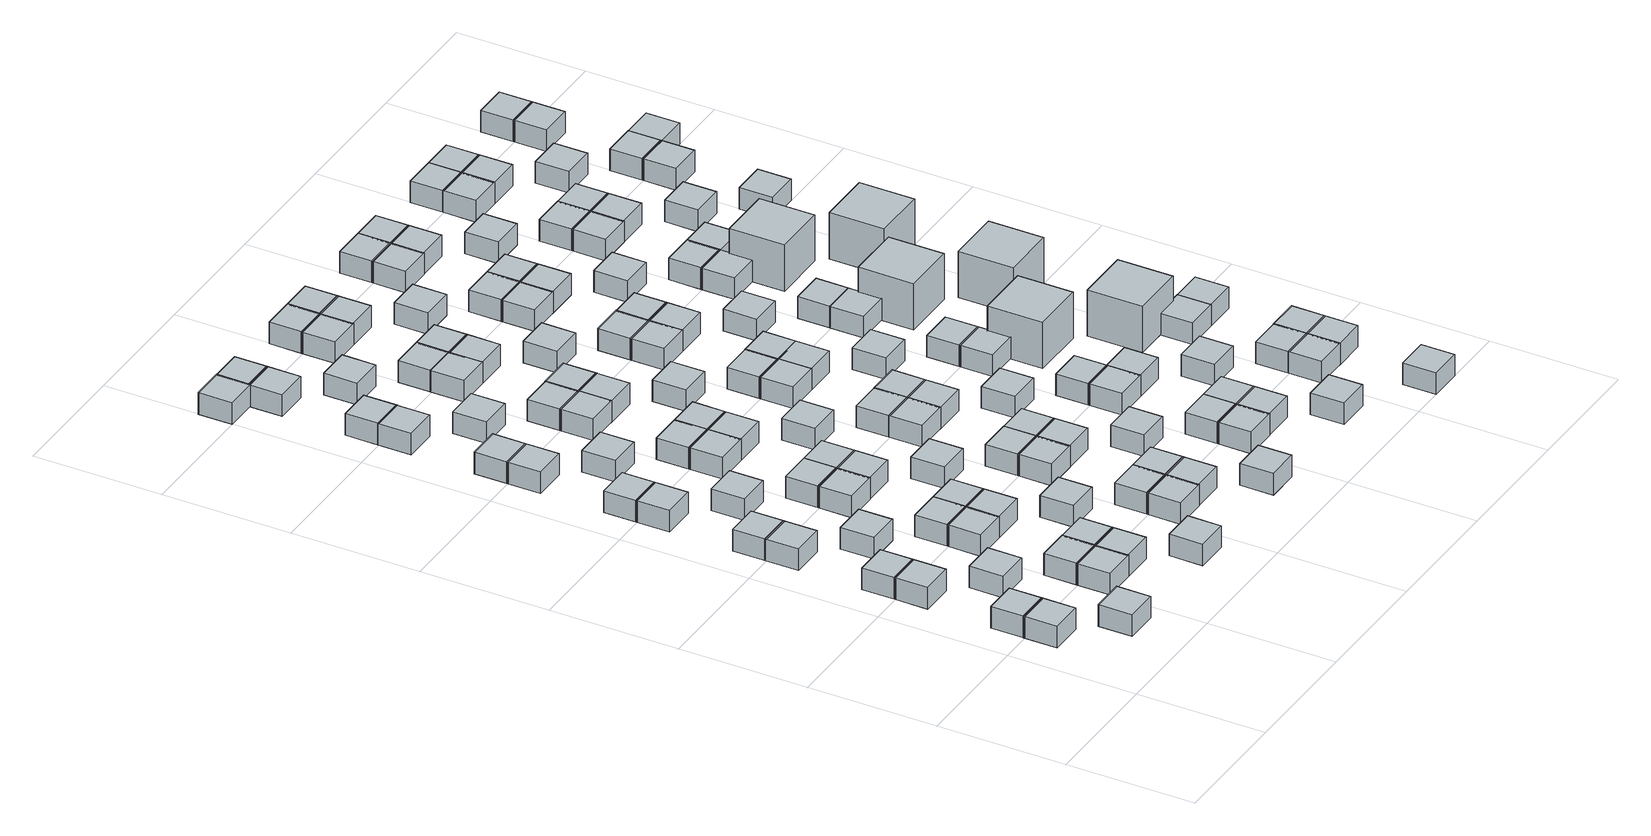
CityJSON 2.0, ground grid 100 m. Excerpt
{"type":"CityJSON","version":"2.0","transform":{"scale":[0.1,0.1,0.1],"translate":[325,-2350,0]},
"CityObjects":{
"object1":{"type":"GenericCityObject","geometry":[{"type":"Solid","lod":"1","boundaries":[[[[0,1,2,3]],[[4,5,1,0]],[[5,6,2,1]],[[6,7,3,2]],[[7,4,0,3]],[[7,6,5,4]]]]}]},
"object2":{"type":"GenericCityObject","geometry":[{"type":"Solid","lod":"1","boundaries":[[[[8,9,10,11]],[[12,13,9,8]],[[13,14,10,9]],[[14,15,11,10]],[[15,12,8,11]],[[15,14,13,12]]]]}]},
"object3":{"type":"GenericCityObject","geometry":[{"type":"Solid","lod":"1","boundaries":[[[[16,17,18,19]],[[20,21,17,16]],[[21,22,18,17]],[[22,23,19,18]],[[23,20,16,19]],[[23,22,21,20]]]]}]},
"object4":{"type":"GenericCityObject","geometry":[{"type":"Solid","lod":"1","boundaries":[[[[24,25,26,27]],[[28,29,25,24]],[[29,30,26,25]],[[30,31,27,26]],[[31,28,24,27]],[[31,30,29,28]]]]}]},
"object5":{"type":"GenericCityObject","geometry":[{"type":"Solid","lod":"1","boundaries":[[[[32,33,34,35]],[[36,37,33,32]],[[37,38,34,33]],[[38,39,35,34]],[[39,36,32,35]],[[39,38,37,36]]]]}]},
"object6":{"type":"GenericCityObject","geometry":[{"type":"Solid","lod":"1","boundaries":[[[[40,41,42,43]],[[44,45,41,40]],[[45,46,42,41]],[[46,47,43,42]],[[47,44,40,43]],[[47,46,45,44]]]]}]},
"object7":{"type":"GenericCityObject","geometry":[{"type":"Solid","lod":"1","boundaries":[[[[48,49,50,51]],[[52,53,49,48]],[[53,54,50,49]],[[54,55,51,50]],[[55,52,48,51]],[[55,54,53,52]]]]}]},
"object8":{"type":"GenericCityObject","geometry":[{"type":"Solid","lod":"1","boundaries":[[[[56,57,58,59]],[[60,61,57,56]],[[61,62,58,57]],[[62,63,59,58]],[[63,60,56,59]],[[63,62,61,60]]]]}]},
"object9":{"type":"GenericCityObject","geometry":[{"type":"Solid","lod":"1","boundaries":[[[[64,65,66,67]],[[68,69,65,64]],[[69,70,66,65]],[[70,71,67,66]],[[71,68,64,67]],[[71,70,69,68]]]]}]},
"object10":{"type":"GenericCityObject","geometry":[{"type":"Solid","lod":"1","boundaries":[[[[72,73,74,75]],[[76,77,73,72]],[[77,78,74,73]],[[78,79,75,74]],[[79,76,72,75]],[[79,78,77,76]]]]}]},
"object11":{"type":"GenericCityObject","geometry":[{"type":"Solid","lod":"1","boundaries":[[[[80,81,82,83]],[[84,85,81,80]],[[85,86,82,81]],[[86,87,83,82]],[[87,84,80,83]],[[87,86,85,84]]]]}]},
"object12":{"type":"GenericCityObject","geometry":[{"type":"Solid","lod":"1","boundaries":[[[[88,89,90,91]],[[92,93,89,88]],[[93,94,90,89]],[[94,95,91,90]],[[95,92,88,91]],[[95,94,93,92]]]]}]},
"object13":{"type":"GenericCityObject","geometry":[{"type":"Solid","lod":"1","boundaries":[[[[96,97,98,99]],[[100,101,97,96]],[[101,102,98,97]],[[102,103,99,98]],[[103,100,96,99]],[[103,102,101,100]]]]}]},
"object14":{"type":"GenericCityObject","geometry":[{"type":"Solid","lod":"1","boundaries":[[[[104,105,106,107]],[[108,109,105,104]],[[109,110,106,105]],[[110,111,107,106]],[[111,108,104,107]],[[111,110,109,108]]]]}]},
"object15":{"type":"GenericCityObject","geometry":[{"type":"Solid","lod":"1","boundaries":[[[[112,113,114,115]],[[116,117,113,112]],[[117,118,114,113]],[[118,119,115,114]],[[119,116,112,115]],[[119,118,117,116]]]]}]},
"object16":{"type":"GenericCityObject","geometry":[{"type":"Solid","lod":"1","boundaries":[[[[120,121,122,123]],[[124,125,121,120]],[[125,126,122,121]],[[126,127,123,122]],[[127,124,120,123]],[[127,126,125,124]]]]}]},
"object17":{"type":"GenericCityObject","geometry":[{"type":"Solid","lod":"1","boundaries":[[[[128,129,130,131]],[[132,133,129,128]],[[133,134,130,129]],[[134,135,131,130]],[[135,132,128,131]],[[135,134,133,132]]]]}]},
"object18":{"type":"GenericCityObject","geometry":[{"type":"Solid","lod":"1","boundaries":[[[[136,137,138,139]],[[140,141,137,136]],[[141,142,138,137]],[[142,143,139,138]],[[143,140,136,139]],[[143,142,141,140]]]]}]},
"object19":{"type":"GenericCityObject","geometry":[{"type":"Solid","lod":"1","boundaries":[[[[144,145,146,147]],[[148,149,145,144]],[[149,150,146,145]],[[150,151,147,146]],[[151,148,144,147]],[[151,150,149,148]]]]}]},
"object20":{"type":"GenericCityObject","geometry":[{"type":"Solid","lod":"1","boundaries":[[[[152,153,154,155]],[[156,157,153,152]],[[157,158,154,153]],[[158,159,155,154]],[[159,156,152,155]],[[159,158,157,156]]]]}]},
"object21":{"type":"GenericCityObject","geometry":[{"type":"Solid","lod":"1","boundaries":[[[[160,161,162,163]],[[164,165,161,160]],[[165,166,162,161]],[[166,167,163,162]],[[167,164,160,163]],[[167,166,165,164]]]]}]},
"object22":{"type":"GenericCityObject","geometry":[{"type":"Solid","lod":"1","boundaries":[[[[168,169,170,171]],[[172,173,169,168]],[[173,174,170,169]],[[174,175,171,170]],[[175,172,168,171]],[[175,174,173,172]]]]}]},
"object23":{"type":"GenericCityObject","geometry":[{"type":"Solid","lod":"1","boundaries":[[[[176,177,178,179]],[[180,181,177,176]],[[181,182,178,177]],[[182,183,179,178]],[[183,180,176,179]],[[183,182,181,180]]]]}]},
"object24":{"type":"GenericCityObject","geometry":[{"type":"Solid","lod":"1","boundaries":[[[[184,185,186,187]],[[188,189,185,184]],[[189,190,186,185]],[[190,191,187,186]],[[191,188,184,187]],[[191,190,189,188]]]]}]},
"object25":{"type":"GenericCityObject","geometry":[{"type":"Solid","lod":"1","boundaries":[[[[192,193,194,195]],[[196,197,193,192]],[[197,198,194,193]],[[198,199,195,194]],[[199,196,192,195]],[[199,198,197,196]]]]}]},
"object26":{"type":"GenericCityObject","geometry":[{"type":"Solid","lod":"1","boundaries":[[[[200,201,202,203]],[[204,205,201,200]],[[205,206,202,201]],[[206,207,203,202]],[[207,204,200,203]],[[207,206,205,204]]]]}]},
"object27":{"type":"GenericCityObject","geometry":[{"type":"Solid","lod":"1","boundaries":[[[[208,209,210,211]],[[212,213,209,208]],[[213,214,210,209]],[[214,215,211,210]],[[215,212,208,211]],[[215,214,213,212]]]]}]},
"object28":{"type":"GenericCityObject","geometry":[{"type":"Solid","lod":"1","boundaries":[[[[216,217,218,219]],[[220,221,217,216]],[[221,222,218,217]],[[222,223,219,218]],[[223,220,216,219]],[[223,222,221,220]]]]}]},
"object29":{"type":"GenericCityObject","geometry":[{"type":"Solid","lod":"1","boundaries":[[[[224,225,226,227]],[[228,229,225,224]],[[229,230,226,225]],[[230,231,227,226]],[[231,228,224,227]],[[231,230,229,228]]]]}]},
"object30":{"type":"GenericCityObject","geometry":[{"type":"Solid","lod":"1","boundaries":[[[[232,233,234,235]],[[236,237,233,232]],[[237,238,234,233]],[[238,239,235,234]],[[239,236,232,235]],[[239,238,237,236]]]]}]},
"object31":{"type":"GenericCityObject","geometry":[{"type":"Solid","lod":"1","boundaries":[[[[240,241,242,243]],[[244,245,241,240]],[[245,246,242,241]],[[246,247,243,242]],[[247,244,240,243]],[[247,246,245,244]]]]}]},
"object32":{"type":"GenericCityObject","geometry":[{"type":"Solid","lod":"1","boundaries":[[[[248,249,250,251]],[[252,253,249,248]],[[253,254,250,249]],[[254,255,251,250]],[[255,252,248,251]],[[255,254,253,252]]]]}]},
"object33":{"type":"GenericCityObject","geometry":[{"type":"Solid","lod":"1","boundaries":[[[[256,257,258,259]],[[260,261,257,256]],[[261,262,258,257]],[[262,263,259,258]],[[263,260,256,259]],[[263,262,261,260]]]]}]},
"object34":{"type":"GenericCityObject","geometry":[{"type":"Solid","lod":"1","boundaries":[[[[264,265,266,267]],[[268,269,265,264]],[[269,270,266,265]],[[270,271,267,266]],[[271,268,264,267]],[[271,270,269,268]]]]}]},
"object35":{"type":"GenericCityObject","geometry":[{"type":"Solid","lod":"1","boundaries":[[[[272,273,274,275]],[[276,277,273,272]],[[277,278,274,273]],[[278,279,275,274]],[[279,276,272,275]],[[279,278,277,276]]]]}]},
"object36":{"type":"GenericCityObject","geometry":[{"type":"Solid","lod":"1","boundaries":[[[[280,281,282,283]],[[284,285,281,280]],[[285,286,282,281]],[[286,287,283,282]],[[287,284,280,283]],[[287,286,285,284]]]]}]},
"object37":{"type":"GenericCityObject","geometry":[{"type":"Solid","lod":"1","boundaries":[[[[288,289,290,291]],[[292,293,289,288]],[[293,294,290,289]],[[294,295,291,290]],[[295,292,288,291]],[[295,294,293,292]]]]}]},
"object38":{"type":"GenericCityObject","geometry":[{"type":"Solid","lod":"1","boundaries":[[[[296,297,298,299]],[[300,301,297,296]],[[301,302,298,297]],[[302,303,299,298]],[[303,300,296,299]],[[303,302,301,300]]]]}]},
"object39":{"type":"GenericCityObject","geometry":[{"type":"Solid","lod":"1","boundaries":[[[[304,305,306,307]],[[308,309,305,304]],[[309,310,306,305]],[[310,311,307,306]],[[311,308,304,307]],[[311,310,309,308]]]]}]},
"object40":{"type":"GenericCityObject","geometry":[{"type":"Solid","lod":"1","boundaries":[[[[312,313,314,315]],[[316,317,313,312]],[[317,318,314,313]],[[318,319,315,314]],[[319,316,312,315]],[[319,318,317,316]]]]}]},
"object41":{"type":"GenericCityObject","geometry":[{"type":"Solid","lod":"1","boundaries":[[[[320,321,322,323]],[[324,325,321,320]],[[325,326,322,321]],[[326,327,323,322]],[[327,324,320,323]],[[327,326,325,324]]]]}]},
"object42":{"type":"GenericCityObject","geometry":[{"type":"Solid","lod":"1","boundaries":[[[[328,329,330,331]],[[332,333,329,328]],[[333,334,330,329]],[[334,335,331,330]],[[335,332,328,331]],[[335,334,333,332]]]]}]},
"object43":{"type":"GenericCityObject","geometry":[{"type":"Solid","lod":"1","boundaries":[[[[336,337,338,339]],[[340,341,337,336]],[[341,342,338,337]],[[342,343,339,338]],[[343,340,336,339]],[[343,342,341,340]]]]}]},
"object44":{"type":"GenericCityObject","geometry":[{"type":"Solid","lod":"1","boundaries":[[[[344,345,346,347]],[[348,349,345,344]],[[349,350,346,345]],[[350,351,347,346]],[[351,348,344,347]],[[351,350,349,348]]]]}]},
"object45":{"type":"GenericCityObject","geometry":[{"type":"Solid","lod":"1","boundaries":[[[[352,353,354,355]],[[356,357,353,352]],[[357,358,354,353]],[[358,359,355,354]],[[359,356,352,355]],[[359,358,357,356]]]]}]},
"object46":{"type":"GenericCityObject","geometry":[{"type":"Solid","lod":"1","boundaries":[[[[360,361,362,363]],[[364,365,361,360]],[[365,366,362,361]],[[366,367,363,362]],[[367,364,360,363]],[[367,366,365,364]]]]}]},
"object47":{"type":"GenericCityObject","geometry":[{"type":"Solid","lod":"1","boundaries":[[[[368,369,370,371]],[[372,373,369,368]],[[373,374,370,369]],[[374,375,371,370]],[[375,372,368,371]],[[375,374,373,372]]]]}]},
"object48":{"type":"GenericCityObject","geometry":[{"type":"Solid","lod":"1","boundaries":[[[[376,377,378,379]],[[380,381,377,376]],[[381,382,378,377]],[[382,383,379,378]],[[383,380,376,379]],[[383,382,381,380]]]]}]},
"object49":{"type":"GenericCityObject","geometry":[{"type":"Solid","lod":"1","boundaries":[[[[384,385,386,387]],[[388,389,385,384]],[[389,390,386,385]],[[390,391,387,386]],[[391,388,384,387]],[[391,390,389,388]]]]}]},
"object50":{"type":"GenericCityObject","geometry":[{"type":"Solid","lod":"1","boundaries":[[[[392,393,394,395]],[[396,397,393,392]],[[397,398,394,393]],[[398,399,395,394]],[[399,396,392,395]],[[399,398,397,396]]]]}]},
"object51":{"type":"GenericCityObject","geometry":[{"type":"Solid","lod":"1","boundaries":[[[[400,401,402,403]],[[404,405,401,400]],[[405,406,402,401]],[[406,407,403,402]],[[407,404,400,403]],[[407,406,405,404]]]]}]},
"object52":{"type":"GenericCityObject","geometry":[{"type":"Solid","lod":"1","boundaries":[[[[408,409,410,411]],[[412,413,409,408]],[[413,414,410,409]],[[414,415,411,410]],[[415,412,408,411]],[[415,414,413,412]]]]}]},
"object53":{"type":"GenericCityObject","geometry":[{"type":"Solid","lod":"1","boundaries":[[[[416,417,418,419]],[[420,421,417,416]],[[421,422,418,417]],[[422,423,419,418]],[[423,420,416,419]],[[423,422,421,420]]]]}]},
"object54":{"type":"GenericCityObject","geometry":[{"type":"Solid","lod":"1","boundaries":[[[[424,425,426,427]],[[428,429,425,424]],[[429,430,426,425]],[[430,431,427,426]],[[431,428,424,427]],[[431,430,429,428]]]]}]},
"object55":{"type":"GenericCityObject","geometry":[{"type":"Solid","lod":"1","boundaries":[[[[432,433,434,435]],[[436,437,433,432]],[[437,438,434,433]],[[438,439,435,434]],[[439,436,432,435]],[[439,438,437,436]]]]}]},
"object56":{"type":"GenericCityObject","geometry":[{"type":"Solid","lod":"1","boundaries":[[[[440,441,442,443]],[[444,445,441,440]],[[445,446,442,441]],[[446,447,443,442]],[[447,444,440,443]],[[447,446,445,444]]]]}]},
"object57":{"type":"GenericCityObject","geometry":[{"type":"Solid","lod":"1","boundaries":[[[[448,449,450,451]],[[452,453,449,448]],[[453,454,450,449]],[[454,455,451,450]],[[455,452,448,451]],[[455,454,453,452]]]]}]},
"object58":{"type":"GenericCityObject","geometry":[{"type":"Solid","lod":"1","boundaries":[[[[456,457,458,459]],[[460,461,457,456]],[[461,462,458,457]],[[462,463,459,458]],[[463,460,456,459]],[[463,462,461,460]]]]}]},
"object59":{"type":"GenericCityObject","geometry":[{"type":"Solid","lod":"1","boundaries":[[[[464,465,466,467]],[[468,469,465,464]],[[469,470,466,465]],[[470,471,467,466]],[[471,468,464,467]],[[471,470,469,468]]]]}]},
"object60":{"type":"GenericCityObject","geometry":[{"type":"Solid","lod":"1","boundaries":[[[[472,473,474,475]],[[476,477,473,472]],[[477,478,474,473]],[[478,479,475,474]],[[479,476,472,475]],[[479,478,477,476]]]]}]},
"object61":{"type":"GenericCityObject","geometry":[{"type":"Solid","lod":"1","boundaries":[[[[480,481,482,483]],[[484,485,481,480]],[[485,486,482,481]],[[486,487,483,482]],[[487,484,480,483]],[[487,486,485,484]]]]}]},
"object62":{"type":"GenericCityObject","geometry":[{"type":"Solid","lod":"1","boundaries":[[[[488,489,490,491]],[[492,493,489,488]],[[493,494,490,489]],[[494,495,491,490]],[[495,492,488,491]],[[495,494,493,492]]]]}]},
"object63":{"type":"GenericCityObject","geometry":[{"type":"Solid","lod":"1","boundaries":[[[[496,497,498,499]],[[500,501,497,496]],[[501,502,498,497]],[[502,503,499,498]],[[503,500,496,499]],[[503,502,501,500]]]]}]},
"object64":{"type":"GenericCityObject","geometry":[{"type":"Solid","lod":"1","boundaries":[[[[504,505,506,507]],[[508,509,505,504]],[[509,510,506,505]],[[510,511,507,506]],[[511,508,504,507]],[[511,510,509,508]]]]}]},
"object65":{"type":"GenericCityObject","geometry":[{"type":"Solid","lod":"1","boundaries":[[[[512,513,514,515]],[[516,517,513,512]],[[517,518,514,513]],[[518,519,515,514]],[[519,516,512,515]],[[519,518,517,516]]]]}]},
"object66":{"type":"GenericCityObject","geometry":[{"type":"Solid","lod":"1","boundaries":[[[[520,521,522,523]],[[524,525,521,520]],[[525,526,522,521]],[[526,527,523,522]],[[527,524,520,523]],[[527,526,525,524]]]]}]},
"object67":{"type":"GenericCityObject","geometry":[{"type":"Solid","lod":"1","boundaries":[[[[528,529,530,531]],[[532,533,529,528]],[[533,534,530,529]],[[534,535,531,530]],[[535,532,528,531]],[[535,534,533,532]]]]}]},
"object68":{"type":"GenericCityObject","geometry":[{"type":"Solid","lod":"1","boundaries":[[[[536,537,538,539]],[[540,541,537,536]],[[541,542,538,537]],[[542,543,539,538]],[[543,540,536,539]],[[543,542,541,540]]]]}]},
"object69":{"type":"GenericCityObject","geometry":[{"type":"Solid","lod":"1","boundaries":[[[[544,545,546,547]],[[548,549,545,544]],[[549,550,546,545]],[[550,551,547,546]],[[551,548,544,547]],[[551,550,549,548]]]]}]},
"object70":{"type":"GenericCityObject","geometry":[{"type":"Solid","lod":"1","boundaries":[[[[552,553,554,555]],[[556,557,553,552]],[[557,558,554,553]],[[558,559,555,554]],[[559,556,552,555]],[[559,558,557,556]]]]}]},
"object71":{"type":"GenericCityObject","geometry":[{"type":"Solid","lod":"1","boundaries":[[[[560,561,562,563]],[[564,565,561,560]],[[565,566,562,561]],[[566,567,563,562]],[[567,564,560,563]],[[567,566,565,564]]]]}]},
"object72":{"type":"GenericCityObject","geometry":[{"type":"Solid","lod":"1","boundaries":[[[[568,569,570,571]],[[572,573,569,568]],[[573,574,570,569]],[[574,575,571,570]],[[575,572,568,571]],[[575,574,573,572]]]]}]},
"object73":{"type":"GenericCityObject","geometry":[{"type":"Solid","lod":"1","boundaries":[[[[576,577,578,579]],[[580,581,577,576]],[[581,582,578,577]],[[582,583,579,578]],[[583,580,576,579]],[[583,582,581,580]]]]}]},
"object74":{"type":"GenericCityObject","geometry":[{"type":"Solid","lod":"1","boundaries":[[[[584,585,586,587]],[[588,589,585,584]],[[589,590,586,585]],[[590,591,587,586]],[[591,588,584,587]],[[591,590,589,588]]]]}]},
"object75":{"type":"GenericCityObject","geometry":[{"type":"Solid","lod":"1","boundaries":[[[[592,593,594,595]],[[596,597,593,592]],[[597,598,594,593]],[[598,599,595,594]],[[599,596,592,595]],[[599,598,597,596]]]]}]},
"object76":{"type":"GenericCityObject","geometry":[{"type":"Solid","lod":"1","boundaries":[[[[600,601,602,603]],[[604,605,601,600]],[[605,606,602,601]],[[606,607,603,602]],[[607,604,600,603]],[[607,606,605,604]]]]}]},
"object77":{"type":"GenericCityObject","geometry":[{"type":"Solid","lod":"1","boundaries":[[[[608,609,610,611]],[[612,613,609,608]],[[613,614,610,609]],[[614,615,611,610]],[[615,612,608,611]],[[615,614,613,612]]]]}]},
"object78":{"type":"GenericCityObject","geometry":[{"type":"Solid","lod":"1","boundaries":[[[[616,617,618,619]],[[620,621,617,616]],[[621,622,618,617]],[[622,623,619,618]],[[623,620,616,619]],[[623,622,621,620]]]]}]},
"object79":{"type":"GenericCityObject","geometry":[{"type":"Solid","lod":"1","boundaries":[[[[624,625,626,627]],[[628,629,625,624]],[[629,630,626,625]],[[630,631,627,626]],[[631,628,624,627]],[[631,630,629,628]]]]}]},
"object80":{"type":"GenericCityObject","geometry":[{"type":"Solid","lod":"1","boundaries":[[[[632,633,634,635]],[[636,637,633,632]],[[637,638,634,633]],[[638,639,635,634]],[[639,636,632,635]],[[639,638,637,636]]]]}]},
"object81":{"type":"GenericCityObject","geometry":[{"type":"Solid","lod":"1","boundaries":[[[[640,641,642,643]],[[644,645,641,640]],[[645,646,642,641]],[[646,647,643,642]],[[647,644,640,643]],[[647,646,645,644]]]]}]},
"object82":{"type":"GenericCityObject","geometry":[{"type":"Solid","lod":"1","boundaries":[[[[648,649,650,651]],[[652,653,649,648]],[[653,654,650,649]],[[654,655,651,650]],[[655,652,648,651]],[[655,654,653,652]]]]}]},
"object83":{"type":"GenericCityObject","geometry":[{"type":"Solid","lod":"1","boundaries":[[[[656,657,658,659]],[[660,661,657,656]],[[661,662,658,657]],[[662,663,659,658]],[[663,660,656,659]],[[663,662,661,660]]]]}]},
"object84":{"type":"GenericCityObject","geometry":[{"type":"Solid","lod":"1","boundaries":[[[[664,665,666,667]],[[668,669,665,664]],[[669,670,666,665]],[[670,671,667,666]],[[671,668,664,667]],[[671,670,669,668]]]]}]},
"object85":{"type":"GenericCityObject","geometry":[{"type":"Solid","lod":"1","boundaries":[[[[672,673,674,675]],[[676,677,673,672]],[[677,678,674,673]],[[678,679,675,674]],[[679,676,672,675]],[[679,678,677,676]]]]}]},
"object86":{"type":"GenericCityObject","geometry":[{"type":"Solid","lod":"1","boundaries":[[[[680,681,682,683]],[[684,685,681,680]],[[685,686,682,681]],[[686,687,683,682]],[[687,684,680,683]],[[687,686,685,684]]]]}]},
"object87":{"type":"GenericCityObject","geometry":[{"type":"Solid","lod":"1","boundaries":[[[[688,689,690,691]],[[692,693,689,688]],[[693,694,690,689]],[[694,695,691,690]],[[695,692,688,691]],[[695,694,693,692]]]]}]},
"object88":{"type":"GenericCityObject","geometry":[{"type":"Solid","lod":"1","boundaries":[[[[696,697,698,699]],[[700,701,697,696]],[[701,702,698,697]],[[702,703,699,698]],[[703,700,696,699]],[[703,702,701,700]]]]}]},
"object89":{"type":"GenericCityObject","geometry":[{"type":"Solid","lod":"1","boundaries":[[[[704,705,706,707]],[[708,709,705,704]],[[709,710,706,705]],[[710,711,707,706]],[[711,708,704,707]],[[711,710,709,708]]]]}]},
"object90":{"type":"GenericCityObject","geometry":[{"type":"Solid","lod":"1","boundaries":[[[[712,713,714,715]],[[716,717,713,712]],[[717,718,714,713]],[[718,719,715,714]],[[719,716,712,715]],[[719,718,717,716]]]]}]},
"object91":{"type":"GenericCityObject","geometry":[{"type":"Solid","lod":"1","boundaries":[[[[720,721,722,723]],[[724,725,721,720]],[[725,726,722,721]],[[726,727,723,722]],[[727,724,720,723]],[[727,726,725,724]]]]}]},
"object92":{"type":"GenericCityObject","geometry":[{"type":"Solid","lod":"1","boundaries":[[[[728,729,730,731]],[[732,733,729,728]],[[733,734,730,729]],[[734,735,731,730]],[[735,732,728,731]],[[735,734,733,732]]]]}]},
"object93":{"type":"GenericCityObject","geometry":[{"type":"Solid","lod":"1","boundaries":[[[[736,737,738,739]],[[740,741,737,736]],[[741,742,738,737]],[[742,743,739,738]],[[743,740,736,739]],[[743,742,741,740]]]]}]},
"object94":{"type":"GenericCityObject","geometry":[{"type":"Solid","lod":"1","boundaries":[[[[744,745,746,747]],[[748,749,745,744]],[[749,750,746,745]],[[750,751,747,746]],[[751,748,744,747]],[[751,750,749,748]]]]}]},
"object95":{"type":"GenericCityObject","geometry":[{"type":"Solid","lod":"1","boundaries":[[[[752,753,754,755]],[[756,757,753,752]],[[757,758,754,753]],[[758,759,755,754]],[[759,756,752,755]],[[759,758,757,756]]]]}]},
"object96":{"type":"GenericCityObject","geometry":[{"type":"Solid","lod":"1","boundaries":[[[[760,761,762,763]],[[764,765,761,760]],[[765,766,762,761]],[[766,767,763,762]],[[767,764,760,763]],[[767,766,765,764]]]]}]},
"object97":{"type":"GenericCityObject","geometry":[{"type":"Solid","lod":"1","boundaries":[[[[768,769,770,771]],[[772,773,769,768]],[[773,774,770,769]],[[774,775,771,770]],[[775,772,768,771]],[[775,774,773,772]]]]}]},
"object98":{"type":"GenericCityObject","geometry":[{"type":"Solid","lod":"1","boundaries":[[[[776,777,778,779]],[[780,781,777,776]],[[781,782,778,777]],[[782,783,779,778]],[[783,780,776,779]],[[783,782,781,780]]]]}]},
"object99":{"type":"GenericCityObject","geometry":[{"type":"Solid","lod":"1","boundaries":[[[[784,785,786,787]],[[788,789,785,784]],[[789,790,786,785]],[[790,791,787,786]],[[791,788,784,787]],[[791,790,789,788]]]]}]},
"object100":{"type":"GenericCityObject","geometry":[{"type":"Solid","lod":"1","boundaries":[[[[792,793,794,795]],[[796,797,793,792]],[[797,798,794,793]],[[798,799,795,794]],[[799,796,792,795]],[[799,798,797,796]]]]}]},
"object101":{"type":"GenericCityObject","geometry":[{"type":"Solid","lod":"1","boundaries":[[[[800,801,802,803]],[[804,805,801,800]],[[805,806,802,801]],[[806,807,803,802]],[[807,804,800,803]],[[807,806,805,804]]]]}]},
"object102":{"type":"GenericCityObject","geometry":[{"type":"Solid","lod":"1","boundaries":[[[[808,809,810,811]],[[812,813,809,808]],[[813,814,810,809]],[[814,815,811,810]],[[815,812,808,811]],[[815,814,813,812]]]]}]},
"object103":{"type":"GenericCityObject","geometry":[{"type":"Solid","lod":"1","boundaries":[[[[816,817,818,819]],[[820,821,817,816]],[[821,822,818,817]],[[822,823,819,818]],[[823,820,816,819]],[[823,822,821,820]]]]}]},
"object104":{"type":"GenericCityObject","geometry":[{"type":"Solid","lod":"1","boundaries":[[[[824,825,826,827]],[[828,829,825,824]],[[829,830,826,825]],[[830,831,827,826]],[[831,828,824,827]],[[831,830,829,828]]]]}]},
"object105":{"type":"GenericCityObject","geometry":[{"type":"Solid","lod":"1","boundaries":[[[[832,833,834,835]],[[836,837,833,832]],[[837,838,834,833]],[[838,839,835,834]],[[839,836,832,835]],[[839,838,837,836]]]]}]},
"object106":{"type":"GenericCityObject","geometry":[{"type":"Solid","lod":"1","boundaries":[[[[840,841,842,843]],[[844,845,841,840]],[[845,846,842,841]],[[846,847,843,842]],[[847,844,840,843]],[[847,846,845,844]]]]}]},
"object107":{"type":"GenericCityObject","geometry":[{"type":"Solid","lod":"1","boundaries":[[[[848,849,850,851]],[[852,853,849,848]],[[853,854,850,849]],[[854,855,851,850]],[[855,852,848,851]],[[855,854,853,852]]]]}]},
"object108":{"type":"GenericCityObject","geometry":[{"type":"Solid","lod":"1","boundaries":[[[[856,857,858,859]],[[860,861,857,856]],[[861,862,858,857]],[[862,863,859,858]],[[863,860,856,859]],[[863,862,861,860]]]]}]},
"object109":{"type":"GenericCityObject","geometry":[{"type":"Solid","lod":"1","boundaries":[[[[864,865,866,867]],[[868,869,865,864]],[[869,870,866,865]],[[870,871,867,866]],[[871,868,864,867]],[[871,870,869,868]]]]}]},
"object110":{"type":"GenericCityObject","geometry":[{"type":"Solid","lod":"1","boundaries":[[[[872,873,874,875]],[[876,877,873,872]],[[877,878,874,873]],[[878,879,875,874]],[[879,876,872,875]],[[879,878,877,876]]]]}]},
"object111":{"type":"GenericCityObject","geometry":[{"type":"Solid","lod":"1","boundaries":[[[[880,881,882,883]],[[884,885,881,880]],[[885,886,882,881]],[[886,887,883,882]],[[887,884,880,883]],[[887,886,885,884]]]]}]},
"object112":{"type":"GenericCityObject","geometry":[{"type":"Solid","lod":"1","boundaries":[[[[888,889,890,891]],[[892,893,889,888]],[[893,894,890,889]],[[894,895,891,890]],[[895,892,888,891]],[[895,894,893,892]]]]}]},
"object113":{"type":"GenericCityObject","geometry":[{"type":"Solid","lod":"1","boundaries":[[[[896,897,898,899]],[[900,901,897,896]],[[901,902,898,897]],[[902,903,899,898]],[[903,900,896,899]],[[903,902,901,900]]]]}]},
"object114":{"type":"GenericCityObject","geometry":[{"type":"Solid","lod":"1","boundaries":[[[[904,905,906,907]],[[908,909,905,904]],[[909,910,906,905]],[[910,911,907,906]],[[911,908,904,907]],[[911,910,909,908]]]]}]},
"object115":{"type":"GenericCityObject","geometry":[{"type":"Solid","lod":"1","boundaries":[[[[912,913,914,915]],[[916,917,913,912]],[[917,918,914,913]],[[918,919,915,914]],[[919,916,912,915]],[[919,918,917,916]]]]}]},
"object116":{"type":"GenericCityObject","geometry":[{"type":"Solid","lod":"1","boundaries":[[[[920,921,922,923]],[[924,925,921,920]],[[925,926,922,921]],[[926,927,923,922]],[[927,924,920,923]],[[927,926,925,924]]]]}]},
"object117":{"type":"GenericCityObject","geometry":[{"type":"Solid","lod":"1","boundaries":[[[[928,929,930,931]],[[932,933,929,928]],[[933,934,930,929]],[[934,935,931,930]],[[935,932,928,931]],[[935,934,933,932]]]]}]},
"object118":{"type":"GenericCityObject","geometry":[{"type":"Solid","lod":"1","boundaries":[[[[936,937,938,939]],[[940,941,937,936]],[[941,942,938,937]],[[942,943,939,938]],[[943,940,936,939]],[[943,942,941,940]]]]}]},
"object119":{"type":"GenericCityObject","geometry":[{"type":"Solid","lod":"1","boundaries":[[[[944,945,946,947]],[[948,949,945,944]],[[949,950,946,945]],[[950,951,947,946]],[[951,948,944,947]],[[951,950,949,948]]]]}]},
"object120":{"type":"GenericCityObject","geometry":[{"type":"Solid","lod":"1","boundaries":[[[[952,953,954,955]],[[956,957,953,952]],[[957,958,954,953]],[[958,959,955,954]],[[959,956,952,955]],[[959,958,957,956]]]]}]},
"object121":{"type":"GenericCityObject","geometry":[{"type":"Solid","lod":"1","boundaries":[[[[960,961,962,963]],[[964,965,961,960]],[[965,966,962,961]],[[966,967,963,962]],[[967,964,960,963]],[[967,966,965,964]]]]}]},
"object122":{"type":"GenericCityObject","geometry":[{"type":"Solid","lod":"1","boundaries":[[[[968,969,970,971]],[[972,973,969,968]],[[973,974,970,969]],[[974,975,971,970]],[[975,972,968,971]],[[975,974,973,972]]]]}]},
"object123":{"type":"GenericCityObject","geometry":[{"type":"Solid","lod":"1","boundaries":[[[[976,977,978,979]],[[980,981,977,976]],[[981,982,978,977]],[[982,983,979,978]],[[983,980,976,979]],[[983,982,981,980]]]]}]},
"object124":{"type":"GenericCityObject","geometry":[{"type":"Solid","lod":"1","boundaries":[[[[984,985,986,987]],[[988,989,985,984]],[[989,990,986,985]],[[990,991,987,986]],[[991,988,984,987]],[[991,990,989,988]]]]}]},
"object125":{"type":"GenericCityObject","geometry":[{"type":"Solid","lod":"1","boundaries":[[[[992,993,994,995]],[[996,997,993,992]],[[997,998,994,993]],[[998,999,995,994]],[[999,996,992,995]],[[999,998,997,996]]]]}]},
"object126":{"type":"GenericCityObject","geometry":[{"type":"Solid","lod":"1","boundaries":[[[[1000,1001,1002,1003]],[[1004,1005,1001,1000]],[[1005,1006,1002,1001]],[[1006,1007,1003,1002]],[[1007,1004,1000,1003]],[[1007,1006,1005,1004]]]]}]},
"object127":{"type":"GenericCityObject","geometry":[{"type":"Solid","lod":"1","boundaries":[[[[1008,1009,1010,1011]],[[1012,1013,1009,1008]],[[1013,1014,1010,1009]],[[1014,1015,1011,1010]],[[1015,1012,1008,1011]],[[1015,1014,1013,1012]]]]}]},
"object128":{"type":"GenericCityObject","geometry":[{"type":"Solid","lod":"1","boundaries":[[[[1016,1017,1018,1019]],[[1020,1021,1017,1016]],[[1021,1022,1018,1017]],[[1022,1023,1019,1018]],[[1023,1020,1016,1019]],[[1023,1022,1021,1020]]]]}]},
"object129":{"type":"GenericCityObject","geometry":[{"type":"Solid","lod":"1","boundaries":[[[[1024,1025,1026,1027]],[[1028,1029,1025,1024]],[[1029,1030,1026,1025]],[[1030,1031,1027,1026]],[[1031,1028,1024,1027]],[[1031,1030,1029,1028]]]]}]},
"object130":{"type":"GenericCityObject","geometry":[{"type":"Solid","lod":"1","boundaries":[[[[1032,1033,1034,1035]],[[1036,1037,1033,1032]],[[1037,1038,1034,1033]],[[1038,1039,1035,1034]],[[1039,1036,1032,1035]],[[1039,1038,1037,1036]]]]}]},
"object131":{"type":"GenericCityObject","geometry":[{"type":"Solid","lod":"1","boundaries":[[[[1040,1041,1042,1043]],[[1044,1045,1041,1040]],[[1045,1046,1042,1041]],[[1046,1047,1043,1042]],[[1047,1044,1040,1043]],[[1047,1046,1045,1044]]]]}]},
"object132":{"type":"GenericCityObject","geometry":[{"type":"Solid","lod":"1","boundaries":[[[[1048,1049,1050,1051]],[[1052,1053,1049,1048]],[[1053,1054,1050,1049]],[[1054,1055,1051,1050]],[[1055,1052,1048,1051]],[[1055,1054,1053,1052]]]]}]},
"object133":{"type":"GenericCityObject","geometry":[{"type":"Solid","lod":"1","boundaries":[[[[1056,1057,1058,1059]],[[1060,1061,1057,1056]],[[1061,1062,1058,1057]],[[1062,1063,1059,1058]],[[1063,1060,1056,1059]],[[1063,1062,1061,1060]]]]}]},
"object134":{"type":"GenericCityObject","geometry":[{"type":"Solid","lod":"1","boundaries":[[[[1064,1065,1066,1067]],[[1068,1069,1065,1064]],[[1069,1070,1066,1065]],[[1070,1071,1067,1066]],[[1071,1068,1064,1067]],[[1071,1070,1069,1068]]]]}]},
"object135":{"type":"GenericCityObject","geometry":[{"type":"Solid","lod":"1","boundaries":[[[[1072,1073,1074,1075]],[[1076,1077,1073,1072]],[[1077,1078,1074,1073]],[[1078,1079,1075,1074]],[[1079,1076,1072,1075]],[[1079,1078,1077,1076]]]]}]},
"object136":{"type":"GenericCityObject","geometry":[{"type":"Solid","lod":"1","boundaries":[[[[1080,1081,1082,1083]],[[1084,1085,1081,1080]],[[1085,1086,1082,1081]],[[1086,1087,1083,1082]],[[1087,1084,1080,1083]],[[1087,1086,1085,1084]]]]}]},
"object137":{"type":"GenericCityObject","geometry":[{"type":"Solid","lod":"1","boundaries":[[[[1088,1089,1090,1091]],[[1092,1093,1089,1088]],[[1093,1094,1090,1089]],[[1094,1095,1091,1090]],[[1095,1092,1088,1091]],[[1095,1094,1093,1092]]]]}]}
},
"vertices":[
[250,750,0],[512,750,0],[512,1012,0],[250,1012,0],[250,750,175],[512,750,175],[512,1012,175],[250,1012,175],
[250,1000,0],[512,1000,0],[512,1262,0],[250,1262,0],[250,1000,175],[512,1000,175],[512,1262,175],[250,1262,175],
[620,370,0],[882,370,0],[882,632,0],[620,632,0],[620,370,175],[882,370,175],[882,632,175],[620,632,175],
[250,1750,0],[512,1750,0],[512,2012,0],[250,2012,0],[250,1750,175],[512,1750,175],[512,2012,175],[250,2012,175],
[250,2000,0],[512,2000,0],[512,2262,0],[250,2262,0],[250,2000,175],[512,2000,175],[512,2262,175],[250,2262,175],
[620,1370,0],[882,1370,0],[882,1632,0],[620,1632,0],[620,1370,175],[882,1370,175],[882,1632,175],[620,1632,175],
[250,2750,0],[512,2750,0],[512,3012,0],[250,3012,0],[250,2750,175],[512,2750,175],[512,3012,175],[250,3012,175],
[250,3000,0],[512,3000,0],[512,3262,0],[250,3262,0],[250,3000,175],[512,3000,175],[512,3262,175],[250,3262,175],
[1000,750,0],[1262,750,0],[1262,1012,0],[1000,1012,0],[1000,750,175],[1262,750,175],[1262,1012,175],[1000,1012,175],
[1000,1000,0],[1262,1000,0],[1262,1262,0],[1000,1262,0],[1000,1000,175],[1262,1000,175],[1262,1262,175],[1000,1262,175],
[620,2370,0],[882,2370,0],[882,2632,0],[620,2632,0],[620,2370,175],[882,2370,175],[882,2632,175],[620,2632,175],
[250,3750,0],[512,3750,0],[512,4012,0],[250,4012,0],[250,3750,175],[512,3750,175],[512,4012,175],[250,4012,175],
[250,4000,0],[512,4000,0],[512,4262,0],[250,4262,0],[250,4000,175],[512,4000,175],[512,4262,175],[250,4262,175],
[1250,750,0],[1512,750,0],[1512,1012,0],[1250,1012,0],[1250,750,175],[1512,750,175],[1512,1012,175],[1250,1012,175],
[1000,1750,0],[1262,1750,0],[1262,2012,0],[1000,2012,0],[1000,1750,175],[1262,1750,175],[1262,2012,175],[1000,2012,175],
[1250,1000,0],[1512,1000,0],[1512,1262,0],[1250,1262,0],[1250,1000,175],[1512,1000,175],[1512,1262,175],[1250,1262,175],
[1000,2000,0],[1262,2000,0],[1262,2262,0],[1000,2262,0],[1000,2000,175],[1262,2000,175],[1262,2262,175],[1000,2262,175],
[620,3370,0],[882,3370,0],[882,3632,0],[620,3632,0],[620,3370,175],[882,3370,175],[882,3632,175],[620,3632,175],
[250,4750,0],[512,4750,0],[512,5012,0],[250,5012,0],[250,4750,175],[512,4750,175],[512,5012,175],[250,5012,175],
[1620,370,0],[1882,370,0],[1882,632,0],[1620,632,0],[1620,370,175],[1882,370,175],[1882,632,175],[1620,632,175],
[250,5000,0],[512,5000,0],[512,5262,0],[250,5262,0],[250,5000,175],[512,5000,175],[512,5262,175],[250,5262,175],
[1250,1750,0],[1512,1750,0],[1512,2012,0],[1250,2012,0],[1250,1750,175],[1512,1750,175],[1512,2012,175],[1250,2012,175],
[1000,2750,0],[1262,2750,0],[1262,3012,0],[1000,3012,0],[1000,2750,175],[1262,2750,175],[1262,3012,175],[1000,3012,175],
[1250,2000,0],[1512,2000,0],[1512,2262,0],[1250,2262,0],[1250,2000,175],[1512,2000,175],[1512,2262,175],[1250,2262,175],
[1000,3000,0],[1262,3000,0],[1262,3262,0],[1000,3262,0],[1000,3000,175],[1262,3000,175],[1262,3262,175],[1000,3262,175],
[620,4370,0],[882,4370,0],[882,4632,0],[620,4632,0],[620,4370,175],[882,4370,175],[882,4632,175],[620,4632,175],
[250,5750,0],[512,5750,0],[512,6012,0],[250,6012,0],[250,5750,175],[512,5750,175],[512,6012,175],[250,6012,175],
[1620,1370,0],[1882,1370,0],[1882,1632,0],[1620,1632,0],[1620,1370,175],[1882,1370,175],[1882,1632,175],[1620,1632,175],
[250,6000,0],[512,6000,0],[512,6262,0],[250,6262,0],[250,6000,175],[512,6000,175],[512,6262,175],[250,6262,175],
[1250,2750,0],[1512,2750,0],[1512,3012,0],[1250,3012,0],[1250,2750,175],[1512,2750,175],[1512,3012,175],[1250,3012,175],
[0,7000,0],[262,7000,0],[262,7262,0],[0,7262,0],[0,7000,175],[262,7000,175],[262,7262,175],[0,7262,175],
[1000,3750,0],[1262,3750,0],[1262,4012,0],[1000,4012,0],[1000,3750,175],[1262,3750,175],[1262,4012,175],[1000,4012,175],
[1250,3000,0],[1512,3000,0],[1512,3262,0],[1250,3262,0],[1250,3000,175],[1512,3000,175],[1512,3262,175],[1250,3262,175],
[1000,4000,0],[1262,4000,0],[1262,4262,0],[1000,4262,0],[1000,4000,175],[1262,4000,175],[1262,4262,175],[1000,4262,175],
[2000,750,0],[2262,750,0],[2262,1012,0],[2000,1012,0],[2000,750,175],[2262,750,175],[2262,1012,175],[2000,1012,175],
[620,5370,0],[882,5370,0],[882,5632,0],[620,5632,0],[620,5370,175],[882,5370,175],[882,5632,175],[620,5632,175],
[250,6750,0],[512,6750,0],[512,7012,0],[250,7012,0],[250,6750,175],[512,6750,175],[512,7012,175],[250,7012,175],
[2000,1000,0],[2262,1000,0],[2262,1262,0],[2000,1262,0],[2000,1000,175],[2262,1000,175],[2262,1262,175],[2000,1262,175],
[1620,2370,0],[1882,2370,0],[1882,2632,0],[1620,2632,0],[1620,2370,175],[1882,2370,175],[1882,2632,175],[1620,2632,175],
[250,7000,0],[512,7000,0],[512,7262,0],[250,7262,0],[250,7000,175],[512,7000,175],[512,7262,175],[250,7262,175],
[1250,3750,0],[1512,3750,0],[1512,4012,0],[1250,4012,0],[1250,3750,175],[1512,3750,175],[1512,4012,175],[1250,4012,175],
[1000,4750,0],[1262,4750,0],[1262,5012,0],[1000,5012,0],[1000,4750,175],[1262,4750,175],[1262,5012,175],[1000,5012,175],
[1250,4000,0],[1512,4000,0],[1512,4262,0],[1250,4262,0],[1250,4000,175],[1512,4000,175],[1512,4262,175],[1250,4262,175],
[2250,750,0],[2512,750,0],[2512,1012,0],[2250,1012,0],[2250,750,175],[2512,750,175],[2512,1012,175],[2250,1012,175],
[1000,5000,0],[1262,5000,0],[1262,5262,0],[1000,5262,0],[1000,5000,175],[1262,5000,175],[1262,5262,175],[1000,5262,175],
[2000,1750,0],[2262,1750,0],[2262,2012,0],[2000,2012,0],[2000,1750,175],[2262,1750,175],[2262,2012,175],[2000,2012,175],
[620,6370,0],[882,6370,0],[882,6632,0],[620,6632,0],[620,6370,175],[882,6370,175],[882,6632,175],[620,6632,175],
[2250,1000,0],[2512,1000,0],[2512,1262,0],[2250,1262,0],[2250,1000,175],[2512,1000,175],[2512,1262,175],[2250,1262,175],
[2000,2000,0],[2262,2000,0],[2262,2262,0],[2000,2262,0],[2000,2000,175],[2262,2000,175],[2262,2262,175],[2000,2262,175],
[1620,3370,0],[1882,3370,0],[1882,3632,0],[1620,3632,0],[1620,3370,175],[1882,3370,175],[1882,3632,175],[1620,3632,175],
[1250,4750,0],[1512,4750,0],[1512,5012,0],[1250,5012,0],[1250,4750,175],[1512,4750,175],[1512,5012,175],[1250,5012,175],
[1000,5750,0],[1262,5750,0],[1262,6012,0],[1000,6012,0],[1000,5750,175],[1262,5750,175],[1262,6012,175],[1000,6012,175],
[2620,370,0],[2882,370,0],[2882,632,0],[2620,632,0],[2620,370,175],[2882,370,175],[2882,632,175],[2620,632,175],
[1250,5000,0],[1512,5000,0],[1512,5262,0],[1250,5262,0],[1250,5000,175],[1512,5000,175],[1512,5262,175],[1250,5262,175],
[2250,1750,0],[2512,1750,0],[2512,2012,0],[2250,2012,0],[2250,1750,175],[2512,1750,175],[2512,2012,175],[2250,2012,175],
[1000,6000,0],[1262,6000,0],[1262,6262,0],[1000,6262,0],[1000,6000,175],[1262,6000,175],[1262,6262,175],[1000,6262,175],
[2000,2750,0],[2262,2750,0],[2262,3012,0],[2000,3012,0],[2000,2750,175],[2262,2750,175],[2262,3012,175],[2000,3012,175],
[2250,2000,0],[2512,2000,0],[2512,2262,0],[2250,2262,0],[2250,2000,175],[2512,2000,175],[2512,2262,175],[2250,2262,175],
[2000,3000,0],[2262,3000,0],[2262,3262,0],[2000,3262,0],[2000,3000,175],[2262,3000,175],[2262,3262,175],[2000,3262,175],
[1620,4370,0],[1882,4370,0],[1882,4632,0],[1620,4632,0],[1620,4370,175],[1882,4370,175],[1882,4632,175],[1620,4632,175],
[1250,5750,0],[1512,5750,0],[1512,6012,0],[1250,6012,0],[1250,5750,175],[1512,5750,175],[1512,6012,175],[1250,6012,175],
[1000,6750,0],[1262,6750,0],[1262,7012,0],[1000,7012,0],[1000,6750,175],[1262,6750,175],[1262,7012,175],[1000,7012,175],
[2620,1370,0],[2882,1370,0],[2882,1632,0],[2620,1632,0],[2620,1370,175],[2882,1370,175],[2882,1632,175],[2620,1632,175],
[1250,6000,0],[1512,6000,0],[1512,6262,0],[1250,6262,0],[1250,6000,175],[1512,6000,175],[1512,6262,175],[1250,6262,175],
[2250,2750,0],[2512,2750,0],[2512,3012,0],[2250,3012,0],[2250,2750,175],[2512,2750,175],[2512,3012,175],[2250,3012,175],
[1000,7000,0],[1262,7000,0],[1262,7262,0],[1000,7262,0],[1000,7000,175],[1262,7000,175],[1262,7262,175],[1000,7262,175],
[2000,3750,0],[2262,3750,0],[2262,4012,0],[2000,4012,0],[2000,3750,175],[2262,3750,175],[2262,4012,175],[2000,4012,175],
[2250,3000,0],[2512,3000,0],[2512,3262,0],[2250,3262,0],[2250,3000,175],[2512,3000,175],[2512,3262,175],[2250,3262,175],
[2000,4000,0],[2262,4000,0],[2262,4262,0],[2000,4262,0],[2000,4000,175],[2262,4000,175],[2262,4262,175],[2000,4262,175],
[3000,750,0],[3262,750,0],[3262,1012,0],[3000,1012,0],[3000,750,175],[3262,750,175],[3262,1012,175],[3000,1012,175],
[1620,5370,0],[1882,5370,0],[1882,5632,0],[1620,5632,0],[1620,5370,175],[1882,5370,175],[1882,5632,175],[1620,5632,175],
[1250,6750,0],[1512,6750,0],[1512,7012,0],[1250,7012,0],[1250,6750,175],[1512,6750,175],[1512,7012,175],[1250,7012,175],
[3000,1000,0],[3262,1000,0],[3262,1262,0],[3000,1262,0],[3000,1000,175],[3262,1000,175],[3262,1262,175],[3000,1262,175],
[2620,2370,0],[2882,2370,0],[2882,2632,0],[2620,2632,0],[2620,2370,175],[2882,2370,175],[2882,2632,175],[2620,2632,175],
[1250,7000,0],[1512,7000,0],[1512,7262,0],[1250,7262,0],[1250,7000,175],[1512,7000,175],[1512,7262,175],[1250,7262,175],
[2250,3750,0],[2512,3750,0],[2512,4012,0],[2250,4012,0],[2250,3750,175],[2512,3750,175],[2512,4012,175],[2250,4012,175],
[2000,4750,0],[2262,4750,0],[2262,5012,0],[2000,5012,0],[2000,4750,175],[2262,4750,175],[2262,5012,175],[2000,5012,175],
[2250,4000,0],[2512,4000,0],[2512,4262,0],[2250,4262,0],[2250,4000,175],[2512,4000,175],[2512,4262,175],[2250,4262,175],
[3250,750,0],[3512,750,0],[3512,1012,0],[3250,1012,0],[3250,750,175],[3512,750,175],[3512,1012,175],[3250,1012,175],
[2000,5000,0],[2262,5000,0],[2262,5262,0],[2000,5262,0],[2000,5000,175],[2262,5000,175],[2262,5262,175],[2000,5262,175],
[3000,1750,0],[3262,1750,0],[3262,2012,0],[3000,2012,0],[3000,1750,175],[3262,1750,175],[3262,2012,175],[3000,2012,175],
[1620,6370,0],[1882,6370,0],[1882,6632,0],[1620,6632,0],[1620,6370,175],[1882,6370,175],[1882,6632,175],[1620,6632,175],
[3250,1000,0],[3512,1000,0],[3512,1262,0],[3250,1262,0],[3250,1000,175],[3512,1000,175],[3512,1262,175],[3250,1262,175],
[3000,2000,0],[3262,2000,0],[3262,2262,0],[3000,2262,0],[3000,2000,175],[3262,2000,175],[3262,2262,175],[3000,2262,175],
[2620,3370,0],[2882,3370,0],[2882,3632,0],[2620,3632,0],[2620,3370,175],[2882,3370,175],[2882,3632,175],[2620,3632,175],
[2250,4750,0],[2512,4750,0],[2512,5012,0],[2250,5012,0],[2250,4750,175],[2512,4750,175],[2512,5012,175],[2250,5012,175],
[2000,5750,0],[2262,5750,0],[2262,6012,0],[2000,6012,0],[2000,5750,175],[2262,5750,175],[2262,6012,175],[2000,6012,175],
[3620,370,0],[3882,370,0],[3882,632,0],[3620,632,0],[3620,370,175],[3882,370,175],[3882,632,175],[3620,632,175],
[2250,5000,0],[2512,5000,0],[2512,5262,0],[2250,5262,0],[2250,5000,175],[2512,5000,175],[2512,5262,175],[2250,5262,175],
[3250,1750,0],[3512,1750,0],[3512,2012,0],[3250,2012,0],[3250,1750,175],[3512,1750,175],[3512,2012,175],[3250,2012,175],
[2000,6000,0],[2262,6000,0],[2262,6262,0],[2000,6262,0],[2000,6000,175],[2262,6000,175],[2262,6262,175],[2000,6262,175],
[3000,2750,0],[3262,2750,0],[3262,3012,0],[3000,3012,0],[3000,2750,175],[3262,2750,175],[3262,3012,175],[3000,3012,175],
[3000,3000,0],[3262,3000,0],[3262,3262,0],[3000,3262,0],[3000,3000,175],[3262,3000,175],[3262,3262,175],[3000,3262,175],
[2620,4370,0],[2882,4370,0],[2882,4632,0],[2620,4632,0],[2620,4370,175],[2882,4370,175],[2882,4632,175],[2620,4632,175],
[2250,5750,0],[2512,5750,0],[2512,6012,0],[2250,6012,0],[2250,5750,175],[2512,5750,175],[2512,6012,175],[2250,6012,175],
[2000,6750,0],[2262,6750,0],[2262,7012,0],[2000,7012,0],[2000,6750,175],[2262,6750,175],[2262,7012,175],[2000,7012,175],
[3620,1370,0],[3882,1370,0],[3882,1632,0],[3620,1632,0],[3620,1370,175],[3882,1370,175],[3882,1632,175],[3620,1632,175],
[2250,6000,0],[2512,6000,0],[2512,6262,0],[2250,6262,0],[2250,6000,175],[2512,6000,175],[2512,6262,175],[2250,6262,175],
[2000,7000,0],[2262,7000,0],[2262,7262,0],[2000,7262,0],[2000,7000,175],[2262,7000,175],[2262,7262,175],[2000,7262,175],
[3250,2500,0],[3679,2500,0],[3679,2929,0],[3250,2929,0],[3250,2500,375],[3679,2500,375],[3679,2929,375],[3250,2929,375],
[3000,3750,0],[3262,3750,0],[3262,4012,0],[3000,4012,0],[3000,3750,175],[3262,3750,175],[3262,4012,175],[3000,4012,175],
[3000,4000,0],[3262,4000,0],[3262,4262,0],[3000,4262,0],[3000,4000,175],[3262,4000,175],[3262,4262,175],[3000,4262,175],
[4000,750,0],[4262,750,0],[4262,1012,0],[4000,1012,0],[4000,750,175],[4262,750,175],[4262,1012,175],[4000,1012,175],
[2620,5370,0],[2882,5370,0],[2882,5632,0],[2620,5632,0],[2620,5370,175],[2882,5370,175],[2882,5632,175],[2620,5632,175],
[4250,0,0],[4512,0,0],[4512,262,0],[4250,262,0],[4250,0,175],[4512,0,175],[4512,262,175],[4250,262,175],
[2250,6750,0],[2512,6750,0],[2512,7012,0],[2250,7012,0],[2250,6750,175],[2512,6750,175],[2512,7012,175],[2250,7012,175],
[4000,1000,0],[4262,1000,0],[4262,1262,0],[4000,1262,0],[4000,1000,175],[4262,1000,175],[4262,1262,175],[4000,1262,175],
[2250,7000,0],[2512,7000,0],[2512,7262,0],[2250,7262,0],[2250,7000,175],[2512,7000,175],[2512,7262,175],[2250,7262,175],
[3250,3500,0],[3679,3500,0],[3679,3929,0],[3250,3929,0],[3250,3500,375],[3679,3500,375],[3679,3929,375],[3250,3929,375],
[3000,4750,0],[3262,4750,0],[3262,5012,0],[3000,5012,0],[3000,4750,175],[3262,4750,175],[3262,5012,175],[3000,5012,175],
[3750,2000,0],[4179,2000,0],[4179,2429,0],[3750,2429,0],[3750,2000,375],[4179,2000,375],[4179,2429,375],[3750,2429,375],
[4250,750,0],[4512,750,0],[4512,1012,0],[4250,1012,0],[4250,750,175],[4512,750,175],[4512,1012,175],[4250,1012,175],
[3000,5000,0],[3262,5000,0],[3262,5262,0],[3000,5262,0],[3000,5000,175],[3262,5000,175],[3262,5262,175],[3000,5262,175],
[4000,1750,0],[4262,1750,0],[4262,2012,0],[4000,2012,0],[4000,1750,175],[4262,1750,175],[4262,2012,175],[4000,2012,175],
[2620,6370,0],[2882,6370,0],[2882,6632,0],[2620,6632,0],[2620,6370,175],[2882,6370,175],[2882,6632,175],[2620,6632,175],
[4250,1000,0],[4512,1000,0],[4512,1262,0],[4250,1262,0],[4250,1000,175],[4512,1000,175],[4512,1262,175],[4250,1262,175],
[3250,4500,0],[3679,4500,0],[3679,4929,0],[3250,4929,0],[3250,4500,375],[3679,4500,375],[3679,4929,375],[3250,4929,375],
[3000,5750,0],[3262,5750,0],[3262,6012,0],[3000,6012,0],[3000,5750,175],[3262,5750,175],[3262,6012,175],[3000,6012,175],
[3250,5000,0],[3512,5000,0],[3512,5262,0],[3250,5262,0],[3250,5000,175],[3512,5000,175],[3512,5262,175],[3250,5262,175],
[3750,3000,0],[4179,3000,0],[4179,3429,0],[3750,3429,0],[3750,3000,375],[4179,3000,375],[4179,3429,375],[3750,3429,375],
[4250,1750,0],[4512,1750,0],[4512,2012,0],[4250,2012,0],[4250,1750,175],[4512,1750,175],[4512,2012,175],[4250,2012,175],
[3000,6000,0],[3262,6000,0],[3262,6262,0],[3000,6262,0],[3000,6000,175],[3262,6000,175],[3262,6262,175],[3000,6262,175],
[3250,5750,0],[3512,5750,0],[3512,6012,0],[3250,6012,0],[3250,5750,175],[3512,5750,175],[3512,6012,175],[3250,6012,175],
[3000,6750,0],[3262,6750,0],[3262,7012,0],[3000,7012,0],[3000,6750,175],[3262,6750,175],[3262,7012,175],[3000,7012,175],
[3250,6000,0],[3512,6000,0],[3512,6262,0],[3250,6262,0],[3250,6000,175],[3512,6000,175],[3512,6262,175],[3250,6262,175],
[3750,4000,0],[4179,4000,0],[4179,4429,0],[3750,4429,0],[3750,4000,375],[4179,4000,375],[4179,4429,375],[3750,4429,375],
[3000,7000,0],[3262,7000,0],[3262,7262,0],[3000,7262,0],[3000,7000,175],[3262,7000,175],[3262,7262,175],[3000,7262,175],
[3620,5370,0],[3882,5370,0],[3882,5632,0],[3620,5632,0],[3620,5370,175],[3882,5370,175],[3882,5632,175],[3620,5632,175],
[3250,6750,0],[3512,6750,0],[3512,7012,0],[3250,7012,0],[3250,6750,175],[3512,6750,175],[3512,7012,175],[3250,7012,175],
[3250,7000,0],[3512,7000,0],[3512,7262,0],[3250,7262,0],[3250,7000,175],[3512,7000,175],[3512,7262,175],[3250,7262,175],
[4000,5000,0],[4262,5000,0],[4262,5262,0],[4000,5262,0],[4000,5000,175],[4262,5000,175],[4262,5262,175],[4000,5262,175],
[3620,6370,0],[3882,6370,0],[3882,6632,0],[3620,6632,0],[3620,6370,175],[3882,6370,175],[3882,6632,175],[3620,6632,175],
[4000,5750,0],[4262,5750,0],[4262,6012,0],[4000,6012,0],[4000,5750,175],[4262,5750,175],[4262,6012,175],[4000,6012,175],
[4000,6000,0],[4262,6000,0],[4262,6262,0],[4000,6262,0],[4000,6000,175],[4262,6000,175],[4262,6262,175],[4000,6262,175],
[4000,6750,0],[4262,6750,0],[4262,7012,0],[4000,7012,0],[4000,6750,175],[4262,6750,175],[4262,7012,175],[4000,7012,175],
[4250,6000,0],[4512,6000,0],[4512,6262,0],[4250,6262,0],[4250,6000,175],[4512,6000,175],[4512,6262,175],[4250,6262,175],
[4000,7000,0],[4262,7000,0],[4262,7262,0],[4000,7262,0],[4000,7000,175],[4262,7000,175],[4262,7262,175],[4000,7262,175]
]}
